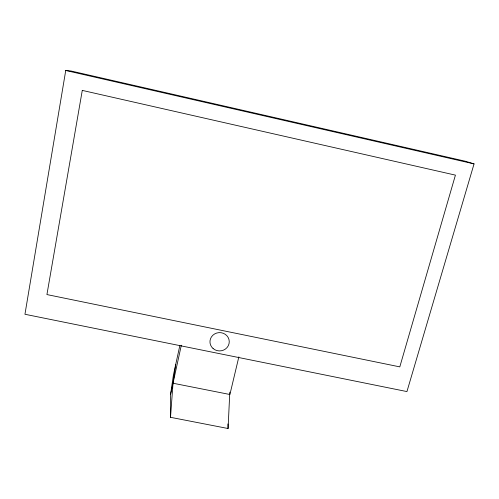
<?xml version="1.0" encoding="UTF-8"?>
<svg xmlns="http://www.w3.org/2000/svg" width="499" height="499" viewBox="0 0 499 499"><rect width="100%" height="100%" fill="white"/><g stroke="black" fill="none" stroke-linecap="round" stroke-linejoin="round"><path stroke-width="0.75" d="M229.802 392.177L228.068 428.516L170.515 417.314L170.571 394.422L173.427 374.955L179.865 345.464M170.515 417.314L173.016 383.226L175.735 364.407M65.737 70.484L24.95 314.27L406.941 391.578L474.05 163.897L465.361 161.239L71.02 71.001L65.737 70.484L474.05 163.897M170.571 394.422L181.324 345.233M238.853 356.885L229.902 394.503L173.016 383.226M227.912 423.932L228.068 428.516M82.279 90.4L46.925 294.572L399.799 366.877L455.425 175.13L82.279 90.4M213.085 348.539A9.649 9.15 -2.3 0 0 229.029 343.711A9.649 9.15 -2.3 0 0 216.709 333.045A9.649 9.15 -2.3 0 0 213.085 348.539"/></g></svg>
